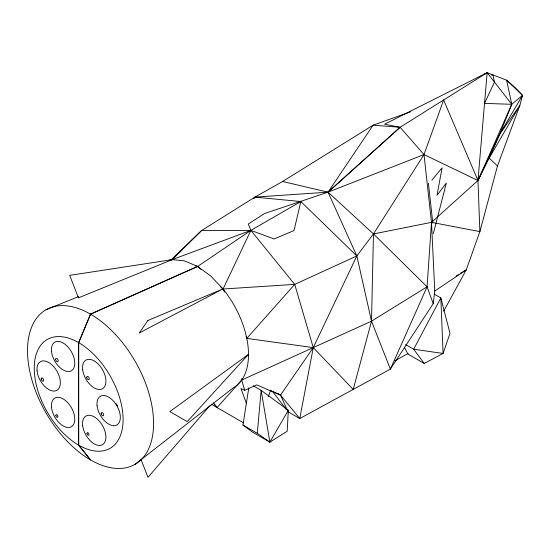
<?xml version="1.0" encoding="UTF-8"?>
<svg xmlns="http://www.w3.org/2000/svg" width="550" height="550" viewBox="0 0 550 550"><rect width="100%" height="100%" fill="white"/><g stroke="black" fill="none" stroke-linecap="round" stroke-linejoin="round"><path stroke-width="0.82" d="M288.069 411.799L299.757 418.55L390.362 369.139L427.075 286.811L431.489 222.351L424.002 154.571L443.623 99.976L477.971 180.524L479.889 231.605L466.269 269.83L443.623 311.197M248.799 387.832L242.942 425.047L252.704 432.217L269.864 442.124L261.154 390.356L288.31 410.293L287.203 431.241L269.864 442.124L257.269 433.317L261.154 390.356L253.117 385.715M241.904 378.359L241.697 380.057L244.695 390.369L256.726 384.89L280.514 395.099L299.757 418.55L313.273 347.614L356.833 255.956L373.457 233.936L424.002 154.571L400.104 127.284L384.615 124.204L487.142 72.669L506.598 80.162L515.054 87.457L522.5 95.384L519.853 105.407L497.475 165.949L479.889 231.605L431.489 222.351L373.457 233.936L328.034 192.163L282.611 181.486L254.904 197.113L201.541 230.574L170.679 260.253M433.228 303.641L434.775 291.039L431.489 222.351L477.971 180.524L489.136 158.097L499.909 133.815L511.768 104.294L522.5 95.384L506.598 80.162L511.768 104.294L477.971 180.524L424.002 154.571L328.034 192.163L264.495 213.558L248.27 224.036L250.869 230.381L294.718 284.371L313.273 347.614L353.217 389.428L371.518 321.173L373.457 233.936L427.075 286.811L433.228 303.641L390.362 369.139L371.518 321.173L356.833 255.956L328.034 192.163L373.099 125.18L410.768 111.719M433.311 233.633L446.353 183.006L437.009 195.346L442.097 167.819L431.853 180.249M268.324 396.536L270.627 390.129M90.461 314.119A89.258 51.535 60 0 1 153.581 423.438A89.258 51.535 60 0 1 90.461 459.876L78.719 445.177L78.719 342.691L90.461 314.119L197.615 266.447L250.869 230.381L300.829 201.534L356.833 255.956L294.718 284.371L223.066 289.018L220.522 286.756M90.613 314.208A89.258 51.535 60 0 0 27.5 350.646A89.258 51.535 60 0 0 90.613 459.965L78.609 445.108L78.609 342.623L90.613 314.208L197.615 266.447L210.794 276.059L223.066 289.018L224.551 292.098M522.5 95.384L499.909 133.815L477.971 180.524L487.142 72.669L484.213 74.463M269.864 442.124L288.31 410.293L285.388 408.602M254.052 198.577L254.904 197.113L328.034 192.163L400.104 127.284L487.142 72.669L511.768 104.294L484.529 103.4L494.443 82.053L492.944 74.903L491.336 75.02M499.909 133.815L519.853 105.407L489.136 158.097L497.475 165.949M210.031 405.494L147.978 477.331L141.02 459.511M246.042 336.854L246.785 338.394L294.718 284.371M213.276 402.964L217.058 407.543L241.697 380.057L371.518 321.173L427.075 286.811M253.736 198.371L254.904 197.113L300.829 201.534L294.009 230.594L274.12 238.961L250.869 230.381L201.541 230.574L172.171 259.627A71.981 41.559 60 0 0 169.565 259.985M328.034 192.17L400.104 127.284L373.099 125.18L282.611 181.486M135.094 464.296L233.606 387.558A71.981 41.559 60 0 0 223.066 289.018L250.869 230.381L172.171 259.627L184.442 260.844L197.615 266.447L201.438 269.83M434.775 291.039L466.269 269.83L460.433 273.398M456.06 276.079L458.246 274.739M394.879 360.841L408.176 353.423M404.546 347.511L407.818 353.987L424.222 363.454L443.073 353.444L450.01 333.362L440.846 297.928L434.273 294.133M45.987 309.788L78.458 296.615M246.785 338.394L313.273 347.614L280.514 395.099L287.382 410.286M195.154 265.788L197.615 266.447M270.414 390.335L271.968 391.071M273.522 391.799L280.514 395.099L277.771 393.449M244.695 390.369L240.962 388.541L246.551 403.748M405.652 344.589L413.689 349.222L443.073 353.444L440.846 297.928L413.689 349.222L424.222 363.454M211.138 404.126L243.678 422.916M242.942 425.047L257.269 433.317M213.826 403.556L217.058 407.543M272.477 391.373L285.993 409.076M428.402 183.226L432.809 223.114M78.609 445.108A62.755 36.231 60 0 1 34.231 368.246A62.755 36.231 60 0 1 78.609 342.623M78.719 342.691A62.755 36.231 60 0 1 123.097 419.554A62.755 36.231 60 0 1 78.719 445.177M116.071 403.679A16.527 9.543 60 0 1 117.59 406.127M147.881 320.506L139.239 333.004L222.833 288.936L147.881 320.506M248.38 354.475L187.248 421.609L169.806 411.606L248.38 354.475M172.143 259.669L78.451 297.832L69.699 275.357L172.143 259.669M51.501 351.402A16.527 9.543 60 0 0 70.139 371.277A16.527 9.543 60 0 0 67.657 346.644A16.527 9.543 60 0 0 51.501 351.402M51.501 407.344A16.527 9.543 60 0 0 70.139 427.219A16.527 9.543 60 0 0 67.657 402.586A16.527 9.543 60 0 0 51.501 407.344M37.077 370.934A16.527 9.543 60 0 0 55.715 390.809A16.527 9.543 60 0 0 53.233 366.176A16.527 9.543 60 0 0 37.077 370.934M41.174 379.012A1.815 1.052 60 0 0 43.23 381.198A1.815 1.052 60 0 0 42.955 378.482A1.815 1.052 60 0 0 41.174 379.012M55.598 359.48A1.815 1.052 60 0 0 57.654 361.666A1.815 1.052 60 0 0 57.379 358.951A1.815 1.052 60 0 0 55.598 359.48M55.846 415.525A1.471 0.853 60 0 0 57.502 417.299A1.471 0.853 60 0 0 57.282 415.106A1.471 0.853 60 0 0 55.846 415.525M82.651 369.593A16.527 9.543 60 0 0 101.413 389.207A16.527 9.543 60 0 0 98.615 364.437A16.527 9.543 60 0 0 82.651 369.593M82.651 425.542A16.527 9.543 60 0 0 101.413 445.149A16.527 9.543 60 0 0 98.615 420.386A16.527 9.543 60 0 0 82.651 425.542M97.075 405.783A16.527 9.543 60 0 0 115.837 425.391A16.527 9.543 60 0 0 113.039 400.627A16.527 9.543 60 0 0 97.075 405.783M101.159 413.662A1.815 1.052 60 0 0 103.221 415.821A1.815 1.052 60 0 0 102.912 413.091A1.815 1.052 60 0 0 101.159 413.662M86.735 377.472A1.815 1.052 60 0 0 88.797 379.631A1.815 1.052 60 0 0 88.488 376.908A1.815 1.052 60 0 0 86.735 377.472M86.976 433.517A1.471 0.853 60 0 0 88.646 435.263A1.471 0.853 60 0 0 88.399 433.063A1.471 0.853 60 0 0 86.976 433.517"/></g></svg>
